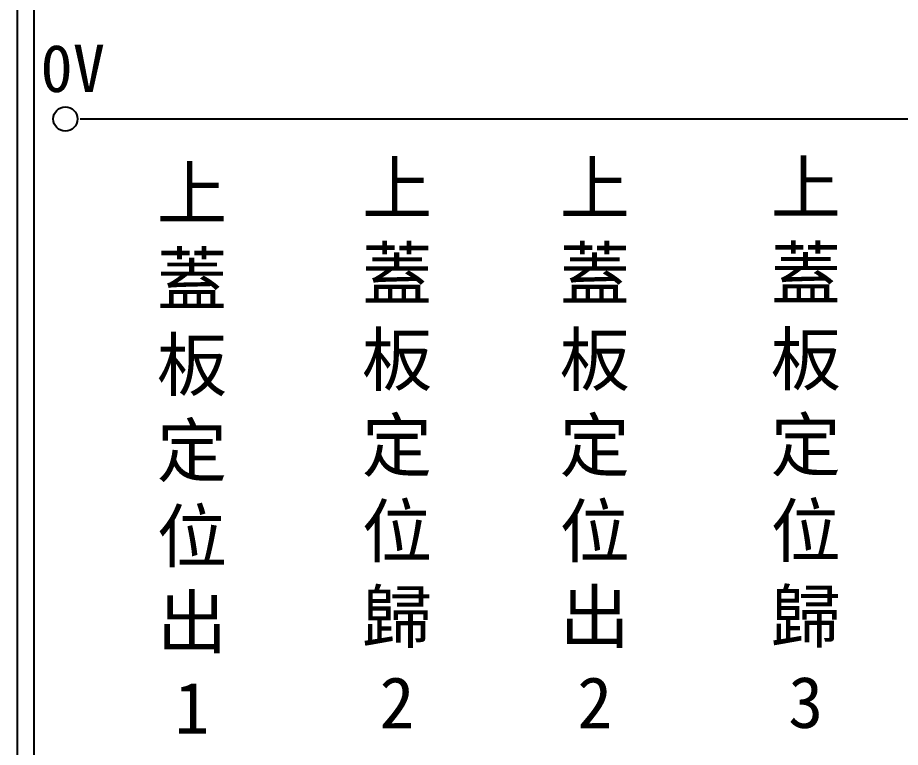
# Model space of a CAD drawing. Extents: x 889 to 1176, y 251 to 455.
# Drawn here: x 889.1 to 956, y 300.5 to 355.8 of the extents above; entities that cross this region are included whole.
import ezdxf

# ---------------------------------------------------------------- set-up
doc = ezdxf.new("R2010")
doc.units = 0
doc.layers.add('圖框層', color=7, linetype='CONTINUOUS')
doc.layers.add('標尺寸層', color=3, linetype='CONTINUOUS')
doc.styles.add('CNS', font='romanc.shx', dxfattribs={"bigfont": 'chineset.shx'})
doc.styles.add('STSL', font='kaiu.ttf')

msp = doc.modelspace()

# ---------------------------------------------------------------- linework, layer by layer
at = {"layer": '圖框層', "color": 7}
for p, q in [((889.071, 251.195), (889.071, 455.164)), ((890.321, 252.445), (890.321, 453.914))]:
    msp.add_line(p, q, dxfattribs=at)
at = {"layer": '標尺寸層', "color": 7}
msp.add_line((893.818, 348.153), (1171.69, 348.153), dxfattribs=at)
msp.add_circle((892.692, 348.153), 0.92, dxfattribs=at)

# ---------------------------------------------------------------- texts
at = {"layer": '圖框層', "color": 4, "style": 'STSL'}
msp.add_text('0V', height=3.6, dxfattribs=at).set_placement((890.802, 350.195))
at = {"layer": '標尺寸層', "color": 7, "char_height": 3.9, "width": 2.84806, "attachment_point": 5, "style": 'CNS'}
for s, insert in [('{\\fDFKai-SB|b0|i0|c136|p65;上蓋板\\P定位出1}', (902.291, 323.02)), ('{\\fDFKai-SB|b0|i0|c136|p65;上蓋板\\P定位歸2}', (917.841, 323.412)), ('{\\fDFKai-SB|b0|i0|c136|p65;上蓋板\\P定位出2}', (932.837, 323.412)), ('{\\fDFKai-SB|b0|i0|c136|p65;上蓋板\\P定位歸3}', (948.842, 323.412))]:
    msp.add_mtext(s, dxfattribs=dict(at, insert=insert))

doc.saveas('drawing.dxf')
